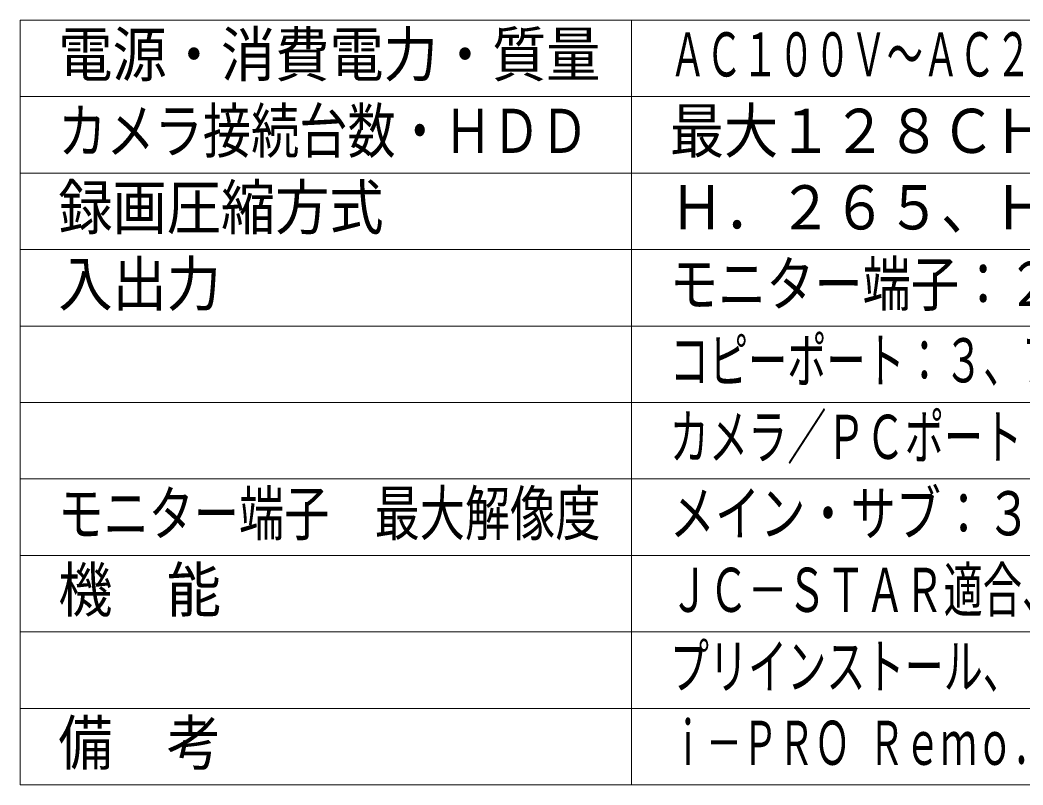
# Model space of a CAD drawing. Units: millimetres on the paper. Extents: x -62 to 64, y -59 to 59.
# Drawn here: x -62.5 to 3.1, y -54.5 to -4.5 of the extents above; entities that cross this region are included whole.
import ezdxf
from ezdxf.enums import TextEntityAlignment as Align

# ---------------------------------------------------------------- set-up
doc = ezdxf.new("R2010")
doc.units = ezdxf.units.MM
doc.layers.add('0-0_MOJI1', color=7, linetype='Continuous')
doc.layers.add('0-2_WAKU', color=4, linetype='Continuous', lineweight=9)
doc.styles.add('ＭＳ ゴシック', font='')
doc.styles.get('ＭＳ ゴシック').set_extended_font_data('MS Gothic')

msp = doc.modelspace()

# ---------------------------------------------------------------- linework, layer by layer
at = {"layer": '0-2_WAKU', "color": 3}
for p, q in [((-62.5, -4.5), (62.5, -4.5)), ((-62.5, -54.5), (-62.5, -4.5)), ((-22.5, -54.5), (-22.5, -4.5)), ((-62.5, -54.5), (62.5, -54.5))]:
    msp.add_line(p, q, dxfattribs=at)
at = {"layer": '0-2_WAKU'}
for p, q in [((-62.5, -9.5), (62.5, -9.5)), ((-62.5, -14.5), (62.5, -14.5)), ((-62.5, -19.5), (62.5, -19.5)), ((-62.5, -24.5), (62.5, -24.5)), ((62.5, -29.5), (-62.5, -29.5)), ((62.5, -34.5), (-62.5, -34.5)), ((62.5, -39.5), (-62.5, -39.5)), ((-62.5, -44.5), (62.5, -44.5)), ((-62.5, -49.5), (62.5, -49.5))]:
    msp.add_line(p, q, dxfattribs=at)

# ---------------------------------------------------------------- texts
at = {"layer": '0-0_MOJI1', "style": 'ＭＳ ゴシック'}
for s, height, width, p in [('電源・消費電力・質量', 2.889, 0.9, (-60, -9.055)), ('ＡＣ１００Ｖ～ＡＣ２４０Ｖ ５０Ｈｚ／６０Ｈｚ・９５Ｗ・約１０．４ｋｇ', 2.889, 0.6, (-20, -9.055)), ('最大１２８ＣＨ対応・３２ＴＢ（８ＴＢ×４）', 2.889, 0.9, (-20, -14.055)), ('カメラ接続台数・ＨＤＤ', 2.889, 0.8, (-60, -14.055)), ('録画圧縮方式', 2.889, 0.9, (-60, -19.055)), ('Ｈ．２６５、Ｈ．２６４', 2.889, 0.9, (-20, -19.055)), ('入出力', 2.889, 0.9, (-60, -24.055)), ('モニター端子：２（ＨＤＭＩ）、マウス接続ポート：１、', 2.889, 0.8, (-20, -24.055)), ('コピーポート：３、アラーム／コントロール端子：２（端子台プラグ）、', 2.889, 0.65, (-20, -29.055)), ('カメラ／ＰＣポート：１（ＲＪ－４５）、ＰＣポート：１（ＲＪ－４５）', 2.889, 0.65, (-20, -34.055)), ('モニター端子\u3000最大解像度', 2.889, 0.75, (-60, -39.055)), ('メイン・サブ：３８４０×２１６０（４Ｋ）ｐ／３０ Ｈｚ', 2.889, 0.75, (-20, -39.055)), ('機\u3000能', 2.889, 0.9, (-60, -44.055)), ('ＪＣ－ＳＴＡＲ適合、ＲＡＩＤ１対応、第三者機関発行の電子証明書', 2.886, 0.65, (-20, -44.055)), ('プリインストール、ＦＩＰＳ １４０－２ ｌｅｖｅｌ３認定デバイス搭載', 2.886, 0.65, (-20, -49.055)), ('備\u3000考', 2.889, 0.9, (-60, -54.055)), ('ｉ－ＰＲＯ Ｒｅｍｏ．サービスに対応、マウス・ラックマウント金具付属', 2.886, 0.6, (-20, -54.055))]:
    msp.add_text(s, height=height, dxfattribs=dict(at, width=width)).set_placement(p, align=Align.BOTTOM_LEFT)

doc.saveas('drawing.dxf')
